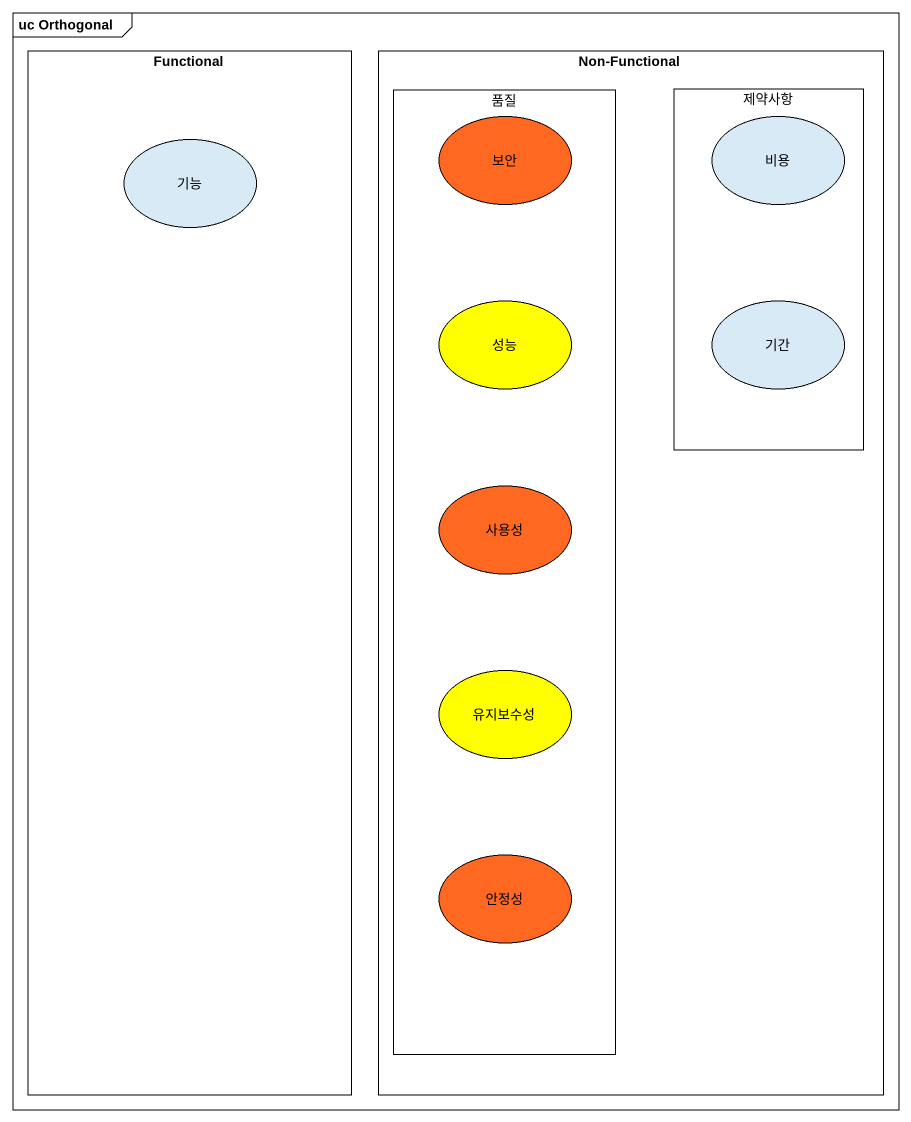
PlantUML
@startuml
mainframe uc Orthogonal
rectangle Functional {
  usecase 기능
}
rectangle "Non-Functional" as Non_Functional {
  rectangle 품질 {
    usecase 보안 #FF6820
    usecase 성능 #FFFF00
    usecase 사용성 #FF6820
    usecase 유지보수성 #FFFF00
    usecase 안정성 #FF6820
  }
  rectangle 제약사항 {
    usecase 비용
    usecase 기간
  }
}
@enduml
